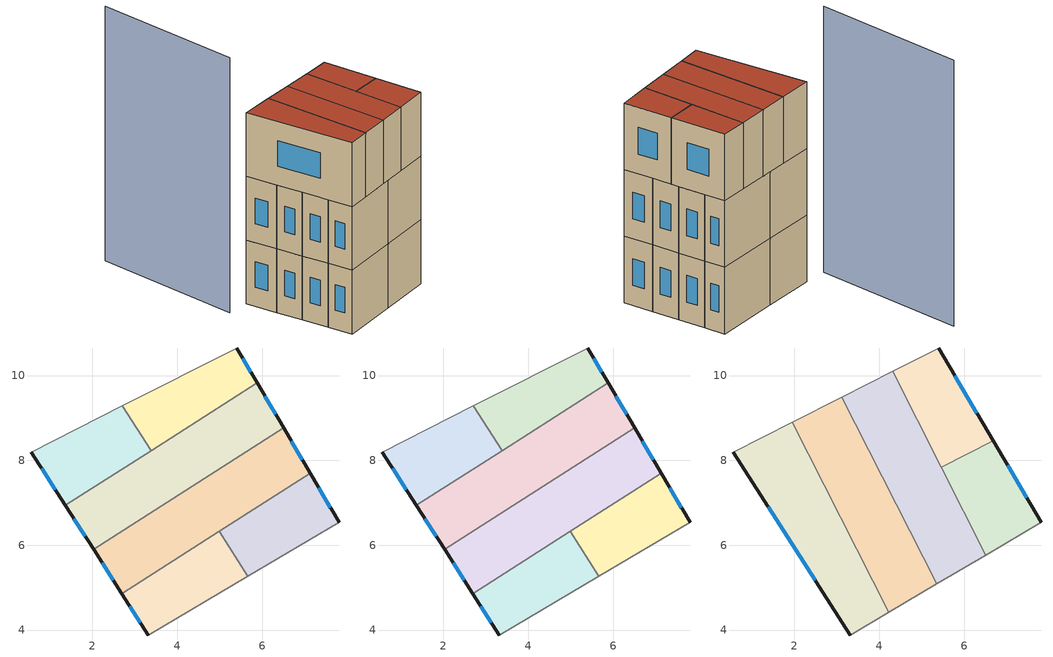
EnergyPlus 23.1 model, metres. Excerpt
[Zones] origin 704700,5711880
93ce6c580ca6ce58_F0_dwelling_0
 floor ground (EU_floor_Construction): 5.4,10.65 5.88,9.83 3.38,8.23 2.71,9.28 z0
 wall outside (EU_wall_Construction): 5.88,9.83 5.4,10.65 z0:3
 wall to 93ce6c580ca6ce58_F0_dwelling_1 (EU_wall_Construction): 2.71,9.28 3.38,8.23 z0:3
 wall adiabatic (EU_wall_Construction): 5.4,10.65 2.71,9.28 z0:3
 wall to 93ce6c580ca6ce58_F0_dwelling_2 (EU_wall_Construction): 3.38,8.23 5.88,9.83 z0:3
 window (EU_Window_Construction): 5.74,10.08 5.55,10.4 z0.9:2.1
93ce6c580ca6ce58_F0_dwelling_1
 floor ground (EU_floor_Construction): 2.71,9.28 3.38,8.23 1.36,6.94 0.56,8.19 z0
 wall outside (EU_wall_Construction): 0.56,8.19 1.36,6.94 z0:3
 wall adiabatic (EU_wall_Construction): 2.71,9.28 0.56,8.19 z0:3
 wall to 93ce6c580ca6ce58_F0_dwelling_2 (EU_wall_Construction): 1.36,6.94 3.38,8.23 z0:3
 window (EU_Window_Construction): 0.8,7.82 1.12,7.31 z0.9:2.1
93ce6c580ca6ce58_F0_dwelling_2
 floor ground (EU_floor_Construction): 5.88,9.83 6.51,8.77 2.03,5.9 1.36,6.94 z0
 wall outside (EU_wall_Construction): 1.36,6.94 2.03,5.9 / 6.51,8.77 5.88,9.83 z0:3
 wall to 93ce6c580ca6ce58_F0_dwelling_3 (EU_wall_Construction): 2.03,5.9 6.51,8.77 z0:3
 window (EU_Window_Construction): 1.56,6.63 1.83,6.21 / 6.32,9.09 6.07,9.51 z0.9:2.1
93ce6c580ca6ce58_F0_dwelling_3
 floor ground (EU_floor_Construction): 6.51,8.77 7.14,7.7 2.7,4.86 2.03,5.9 z0
 wall outside (EU_wall_Construction): 2.03,5.9 2.7,4.86 / 7.14,7.7 6.51,8.77 z0:3
 wall to 93ce6c580ca6ce58_F0_dwelling_5 (EU_wall_Construction): 2.7,4.86 4.99,6.33 z0:3
 wall to 93ce6c580ca6ce58_F0_dwelling_4 (EU_wall_Construction): 4.99,6.33 7.14,7.7 z0:3
 window (EU_Window_Construction): 2.23,5.59 2.5,5.17 / 6.95,8.02 6.7,8.45 z0.9:2.1
93ce6c580ca6ce58_F0_dwelling_4
 floor ground (EU_floor_Construction): 7.14,7.7 7.82,6.54 5.67,5.27 4.99,6.33 z0
 wall outside (EU_wall_Construction): 7.82,6.54 7.14,7.7 z0:3
 wall to 93ce6c580ca6ce58_F0_dwelling_5 (EU_wall_Construction): 4.99,6.33 5.67,5.27 z0:3
 wall adiabatic (EU_wall_Construction): 5.67,5.27 7.82,6.54 z0:3
 window (EU_Window_Construction): 7.61,6.89 7.34,7.35 z0.9:2.1
93ce6c580ca6ce58_F0_dwelling_5
 floor ground (EU_floor_Construction): 4.99,6.33 5.67,5.27 3.32,3.88 2.7,4.86 z0
 wall outside (EU_wall_Construction): 2.7,4.86 3.32,3.88 z0:3
 wall adiabatic (EU_wall_Construction): 3.32,3.88 5.67,5.27 z0:3
 window (EU_Window_Construction): 2.88,4.57 3.13,4.17 z0.9:2.1
93ce6c580ca6ce58_F1_dwelling_0
 floor to 93ce6c580ca6ce58_F0_dwelling_0 (EU_floor_Construction): 5.4,10.65 5.88,9.83 3.38,8.23 2.71,9.28 z3
 wall outside (EU_wall_Construction): 5.88,9.83 5.4,10.65 z3:6
 wall to 93ce6c580ca6ce58_F1_dwelling_1 (EU_wall_Construction): 2.71,9.28 3.38,8.23 z3:6
 wall adiabatic (EU_wall_Construction): 5.4,10.65 2.71,9.28 z3:6
 wall to 93ce6c580ca6ce58_F1_dwelling_2 (EU_wall_Construction): 3.38,8.23 5.88,9.83 z3:6
 window (EU_Window_Construction): 5.74,10.08 5.55,10.4 z3.9:5.1
93ce6c580ca6ce58_F1_dwelling_1
 floor to 93ce6c580ca6ce58_F0_dwelling_1 (EU_floor_Construction): 2.71,9.28 3.38,8.23 1.36,6.94 0.56,8.19 z3
 wall outside (EU_wall_Construction): 0.56,8.19 1.36,6.94 z3:6
 wall adiabatic (EU_wall_Construction): 2.71,9.28 0.56,8.19 z3:6
 wall to 93ce6c580ca6ce58_F1_dwelling_2 (EU_wall_Construction): 1.36,6.94 3.38,8.23 z3:6
 window (EU_Window_Construction): 0.8,7.82 1.12,7.31 z3.9:5.1
93ce6c580ca6ce58_F1_dwelling_2
 floor to 93ce6c580ca6ce58_F0_dwelling_2 (EU_floor_Construction): 5.88,9.83 6.51,8.77 2.03,5.9 1.36,6.94 z3
 wall outside (EU_wall_Construction): 1.36,6.94 2.03,5.9 / 6.51,8.77 5.88,9.83 z3:6
 wall to 93ce6c580ca6ce58_F1_dwelling_3 (EU_wall_Construction): 2.03,5.9 6.51,8.77 z3:6
 window (EU_Window_Construction): 1.56,6.63 1.83,6.21 / 6.32,9.09 6.07,9.51 z3.9:5.1
93ce6c580ca6ce58_F1_dwelling_3
 floor to 93ce6c580ca6ce58_F0_dwelling_3 (EU_floor_Construction): 6.51,8.77 7.14,7.7 2.7,4.86 2.03,5.9 z3
 wall outside (EU_wall_Construction): 2.03,5.9 2.7,4.86 / 7.14,7.7 6.51,8.77 z3:6
 wall to 93ce6c580ca6ce58_F1_dwelling_5 (EU_wall_Construction): 2.7,4.86 4.99,6.33 z3:6
 wall to 93ce6c580ca6ce58_F1_dwelling_4 (EU_wall_Construction): 4.99,6.33 7.14,7.7 z3:6
 window (EU_Window_Construction): 2.23,5.59 2.5,5.17 / 6.95,8.02 6.7,8.45 z3.9:5.1
 ceiling adiabatic (EU_roof_Construction): 3.68,5.48 3.11,6.6 2.03,5.9 2.7,4.86 z6; 5.93,6.93 5.36,8.04 6.51,8.77 3.74,7 4.23,7.31 4.79,6.2 z6
93ce6c580ca6ce58_F1_dwelling_4
 floor to 93ce6c580ca6ce58_F0_dwelling_4 (EU_floor_Construction): 7.14,7.7 7.82,6.54 5.67,5.27 4.99,6.33 z3
 wall outside (EU_wall_Construction): 7.82,6.54 7.14,7.7 z3:6
 wall to 93ce6c580ca6ce58_F1_dwelling_5 (EU_wall_Construction): 4.99,6.33 5.67,5.27 z3:6
 wall adiabatic (EU_wall_Construction): 5.67,5.27 7.82,6.54 z3:6
 window (EU_Window_Construction): 7.61,6.89 7.34,7.35 z3.9:5.1
93ce6c580ca6ce58_F1_dwelling_5
 floor to 93ce6c580ca6ce58_F0_dwelling_5 (EU_floor_Construction): 4.99,6.33 5.67,5.27 3.32,3.88 2.7,4.86 z3
 wall outside (EU_wall_Construction): 2.7,4.86 3.32,3.88 z3:6
 wall adiabatic (EU_wall_Construction): 3.32,3.88 5.67,5.27 z3:6
 window (EU_Window_Construction): 2.88,4.57 3.13,4.17 z3.9:5.1
 ceiling adiabatic (EU_roof_Construction): 4.22,4.41 3.68,5.48 2.7,4.86 3.32,3.88 z6
93ce6c580ca6ce58_F2_dwelling_0
 floor to 93ce6c580ca6ce58_F1_dwelling_1 (EU_floor_Construction): 1.94,8.89 2.55,7.7 1.37,6.94 0.56,8.19 z6
 floor to 93ce6c580ca6ce58_F1_dwelling_2 (EU_floor_Construction): 2.55,7.7 3.11,6.6 2.03,5.9 1.37,6.94 z6
 floor adiabatic (EU_floor_Construction): 3.11,6.6 4.22,4.41 3.32,3.88 1.78,6.29 2.03,5.9 z6
 wall outside (EU_wall_Construction): 0.56,8.19 3.32,3.88 z6:9
 wall adiabatic (EU_wall_Construction): 3.32,3.88 4.22,4.41 / 1.94,8.89 0.56,8.19 z6:9
 wall to 93ce6c580ca6ce58_F2_dwelling_1 (EU_wall_Construction): 4.22,4.41 1.94,8.89 z6:9
 window (EU_Window_Construction): 1.39,6.9 2.49,5.17 z6.9:8.1
 roof outside (EU_roof_Construction): 4.22,4.41 1.94,8.89 0.56,8.19 3.32,3.88 z9
93ce6c580ca6ce58_F2_dwelling_1
 floor to 93ce6c580ca6ce58_F1_dwelling_3 (EU_floor_Construction): 4.23,7.31 4.79,6.2 3.68,5.48 3.11,6.6 z6
 floor to 93ce6c580ca6ce58_F1_dwelling_5 (EU_floor_Construction): 4.79,6.2 5.36,5.09 4.22,4.41 3.68,5.48 z6
 floor to 93ce6c580ca6ce58_F1_dwelling_0 (EU_floor_Construction): 3.12,9.49 3.67,8.41 3.38,8.23 2.71,9.28 z6
 floor to 93ce6c580ca6ce58_F1_dwelling_1 (EU_floor_Construction): 2.71,9.28 3.38,8.23 2.55,7.7 1.94,8.89 z6
 floor to 93ce6c580ca6ce58_F1_dwelling_2 (EU_floor_Construction): 3.67,8.41 4.23,7.31 3.11,6.6 2.55,7.7 z6
 wall adiabatic (EU_wall_Construction): 4.22,4.41 5.36,5.09 / 3.12,9.49 1.94,8.89 z6:9
 wall to 93ce6c580ca6ce58_F2_dwelling_2 (EU_wall_Construction): 5.36,5.09 3.12,9.49 z6:9
 roof outside (EU_roof_Construction): 5.36,5.09 3.12,9.49 1.94,8.89 4.22,4.41 z9
93ce6c580ca6ce58_F2_dwelling_2
 floor to 93ce6c580ca6ce58_F1_dwelling_0 (EU_floor_Construction): 4.32,10.1 4.8,9.14 3.67,8.41 3.12,9.49 z6
 floor to 93ce6c580ca6ce58_F1_dwelling_4 (EU_floor_Construction): 5.93,6.93 6.52,5.77 5.67,5.27 4.99,6.33 z6
 floor to 93ce6c580ca6ce58_F1_dwelling_5 (EU_floor_Construction): 4.99,6.33 5.67,5.27 5.36,5.09 4.79,6.2 z6
 floor to 93ce6c580ca6ce58_F1_dwelling_2 (EU_floor_Construction): 4.8,9.14 5.36,8.04 4.23,7.31 3.67,8.41 z6
 floor adiabatic (EU_floor_Construction): 5.36,8.04 5.04,8.68 5.93,6.93 4.79,6.2 4.23,7.31 z6
 wall adiabatic (EU_wall_Construction): 5.36,5.09 6.52,5.77 / 4.32,10.1 3.12,9.49 z6:9
 wall to 93ce6c580ca6ce58_F2_dwelling_3 (EU_wall_Construction): 5.46,7.84 4.32,10.1 z6:9
 wall to 93ce6c580ca6ce58_F2_dwelling_4 (EU_wall_Construction): 6.52,5.77 5.46,7.84 z6:9
 roof outside (EU_roof_Construction): 6.52,5.77 4.32,10.1 3.12,9.49 5.36,5.09 z9
93ce6c580ca6ce58_F2_dwelling_3
 floor to 93ce6c580ca6ce58_F1_dwelling_2 (EU_floor_Construction): 5.88,9.83 6.51,8.77 5.36,8.04 4.8,9.14 z6
 floor to 93ce6c580ca6ce58_F1_dwelling_0 (EU_floor_Construction): 5.4,10.65 5.88,9.83 4.8,9.14 4.32,10.1 z6
 floor to 93ce6c580ca6ce58_F1_dwelling_3 (EU_floor_Construction): 6.51,8.77 6.69,8.46 5.46,7.84 5.36,8.04 z6
 wall outside (EU_wall_Construction): 6.69,8.46 5.4,10.65 z6:9
 wall to 93ce6c580ca6ce58_F2_dwelling_4 (EU_wall_Construction): 5.46,7.84 6.69,8.46 z6:9
 wall adiabatic (EU_wall_Construction): 5.4,10.65 4.32,10.1 z6:9
 window (EU_Window_Construction): 6.3,9.12 5.79,9.99 z6.9:8.1
 roof outside (EU_roof_Construction): 6.69,8.46 5.4,10.65 4.32,10.1 5.46,7.84 z9
93ce6c580ca6ce58_F2_dwelling_4
 floor to 93ce6c580ca6ce58_F1_dwelling_4 (EU_floor_Construction): 7.14,7.7 7.82,6.54 6.52,5.77 5.93,6.93 z6
 floor to 93ce6c580ca6ce58_F1_dwelling_3 (EU_floor_Construction): 6.69,8.46 7.14,7.7 5.93,6.93 5.46,7.84 z6
 wall outside (EU_wall_Construction): 7.82,6.54 6.69,8.46 z6:9
 wall adiabatic (EU_wall_Construction): 6.52,5.77 7.82,6.54 z6:9
 window (EU_Window_Construction): 7.48,7.11 7.03,7.89 z6.9:8.1
 roof outside (EU_roof_Construction): 7.82,6.54 6.69,8.46 5.46,7.84 6.52,5.77 z9
shading: -0.4,7.8 -3,14.13 z0:12
[Building]
EU S2 Campaign: North Axis=0; Terrain=City; Solar Distribution=FullExterior
[Site:Location]
London: Latitude=51.5; Longitude=-0.5; Time Zone=0; Elevation=25
[SizingPeriod:WeatherFileDays]
AnnualSizingPeriod: Begin Month=1; Begin Day of Month=1; End Month=12; End Day of Month=31; Day of Week for Start Day=Monday; Use Weather File Daylight Saving Period=No; Use Weather File Rain and Snow Indicators=No
[MATERIAL]
EU_InternalMass_Material: Roughness=MediumRough; Thickness=0.1; Conductivity=1; Density=1800; Specific Heat=900; Thermal Absorptance=0.9; Solar Absorptance=0.7; Visible Absorptance=0.7
[MATERIAL:NOMASS] Roughness=MediumRough; Thermal Absorptance=0.9; Solar Absorptance=0.7; Visible Absorptance=0.7
Name | Thermal Resistance
EU_wall_NoMass | 1.04674
EU_roof_NoMass | 4.32442
EU_floor_NoMass | 2.04616
[WINDOWMATERIAL:SIMPLEGLAZINGSYSTEM]
EU_Window_SimpleGlazing: UFactor=4.25843; Solar Heat Gain Coefficient=0.85; Visible Transmittance=0.85
[CONSTRUCTION]
EU_wall_Construction: EU_wall_NoMass
EU_roof_Construction: EU_roof_NoMass
EU_floor_Construction: EU_floor_NoMass
EU_InternalMass_Construction: EU_InternalMass_Material
EU_Window_Construction: EU_Window_SimpleGlazing
[ZONE] Type=1; Multiplier=1; Ceiling Height=autocalculate; Floor Area=autocalculate; Part of Total Floor Area=Yes
Name | Volume
93ce6c580ca6ce58_F0_dwelling_0; 93ce6c580ca6ce58_F1_dwelling_0 | 9.85767
93ce6c580ca6ce58_F2_dwelling_0 | 19.7087
93ce6c580ca6ce58_F0_dwelling_1; 93ce6c580ca6ce58_F1_dwelling_1 | 9.8562
93ce6c580ca6ce58_F2_dwelling_1; 93ce6c580ca6ce58_F0_dwelling_2; 93ce6c580ca6ce58_F1_dwelling_2 | 19.7109
93ce6c580ca6ce58_F2_dwelling_2 | 19.6941
93ce6c580ca6ce58_F0_dwelling_3; 93ce6c580ca6ce58_F1_dwelling_3 | 19.7
93ce6c580ca6ce58_F2_dwelling_3 | 9.84961
93ce6c580ca6ce58_F0_dwelling_4; 93ce6c580ca6ce58_F1_dwelling_4; 93ce6c580ca6ce58_F0_dwelling_5; 93ce6c580ca6ce58_F1_dwelling_5 | 9.85327
93ce6c580ca6ce58_F2_dwelling_4 | 9.85547
[INTERNALMASS] Construction=EU_InternalMass_Construction
Name | Zone or ZoneList | Surface Area
93ce6c580ca6ce58_F0_dwelling_0_EU_InternalMass | 93ce6c580ca6ce58_F0_dwelling_0 | 3.28575
93ce6c580ca6ce58_F0_dwelling_1_EU_InternalMass | 93ce6c580ca6ce58_F0_dwelling_1 | 3.28532
93ce6c580ca6ce58_F0_dwelling_2_EU_InternalMass | 93ce6c580ca6ce58_F0_dwelling_2 | 6.57001
93ce6c580ca6ce58_F0_dwelling_3_EU_InternalMass | 93ce6c580ca6ce58_F0_dwelling_3 | 6.56671
93ce6c580ca6ce58_F0_dwelling_4_EU_InternalMass | 93ce6c580ca6ce58_F0_dwelling_4 | 3.28446
93ce6c580ca6ce58_F0_dwelling_5_EU_InternalMass | 93ce6c580ca6ce58_F0_dwelling_5 | 3.28441
93ce6c580ca6ce58_F1_dwelling_0_EU_InternalMass | 93ce6c580ca6ce58_F1_dwelling_0 | 3.28575
93ce6c580ca6ce58_F1_dwelling_1_EU_InternalMass | 93ce6c580ca6ce58_F1_dwelling_1 | 3.28532
93ce6c580ca6ce58_F1_dwelling_2_EU_InternalMass | 93ce6c580ca6ce58_F1_dwelling_2 | 6.57001
93ce6c580ca6ce58_F1_dwelling_3_EU_InternalMass | 93ce6c580ca6ce58_F1_dwelling_3 | 6.56671
93ce6c580ca6ce58_F1_dwelling_4_EU_InternalMass | 93ce6c580ca6ce58_F1_dwelling_4 | 3.28446
93ce6c580ca6ce58_F1_dwelling_5_EU_InternalMass | 93ce6c580ca6ce58_F1_dwelling_5 | 3.28441
93ce6c580ca6ce58_F2_dwelling_0_EU_InternalMass | 93ce6c580ca6ce58_F2_dwelling_0 | 6.56956
93ce6c580ca6ce58_F2_dwelling_1_EU_InternalMass | 93ce6c580ca6ce58_F2_dwelling_1 | 6.57014
93ce6c580ca6ce58_F2_dwelling_2_EU_InternalMass | 93ce6c580ca6ce58_F2_dwelling_2 | 6.56463
93ce6c580ca6ce58_F2_dwelling_3_EU_InternalMass | 93ce6c580ca6ce58_F2_dwelling_3 | 3.28358
93ce6c580ca6ce58_F2_dwelling_4_EU_InternalMass | 93ce6c580ca6ce58_F2_dwelling_4 | 3.28498
[OTHEREQUIPMENT] Fuel Type=Electricity; Design Level Calculation Method=Watts/Area; Power per Zone Floor Area=1; Fraction Latent=0; Fraction Radiant=0; Fraction Lost=0; Carbon Dioxide Generation Rate=0; EndUse Subcategory=EU_Step8_InternalGains
Name | Zone or ZoneList or Space or SpaceList | Schedule
EU_Step8_InternalGain_93ce6c580ca6ce58_F0_dwelling_0_f000 | 93ce6c580ca6ce58_F0_dwelling_0 | EU_Step8_GainSchedule_93ce6c580ca6ce58_F0_dwelling_0_f000
EU_Step8_InternalGain_93ce6c580ca6ce58_F0_dwelling_1_f000 | 93ce6c580ca6ce58_F0_dwelling_1 | EU_Step8_GainSchedule_93ce6c580ca6ce58_F0_dwelling_1_f000
EU_Step8_InternalGain_93ce6c580ca6ce58_F0_dwelling_2_f000 | 93ce6c580ca6ce58_F0_dwelling_2 | EU_Step8_GainSchedule_93ce6c580ca6ce58_F0_dwelling_2_f000
EU_Step8_InternalGain_93ce6c580ca6ce58_F0_dwelling_3_f000 | 93ce6c580ca6ce58_F0_dwelling_3 | EU_Step8_GainSchedule_93ce6c580ca6ce58_F0_dwelling_3_f000
EU_Step8_InternalGain_93ce6c580ca6ce58_F0_dwelling_4_f000 | 93ce6c580ca6ce58_F0_dwelling_4 | EU_Step8_GainSchedule_93ce6c580ca6ce58_F0_dwelling_4_f000
EU_Step8_InternalGain_93ce6c580ca6ce58_F0_dwelling_5_f000 | 93ce6c580ca6ce58_F0_dwelling_5 | EU_Step8_GainSchedule_93ce6c580ca6ce58_F0_dwelling_5_f000
EU_Step8_InternalGain_93ce6c580ca6ce58_F1_dwelling_0_f000 | 93ce6c580ca6ce58_F1_dwelling_0 | EU_Step8_GainSchedule_93ce6c580ca6ce58_F1_dwelling_0_f000
EU_Step8_InternalGain_93ce6c580ca6ce58_F1_dwelling_1_f000 | 93ce6c580ca6ce58_F1_dwelling_1 | EU_Step8_GainSchedule_93ce6c580ca6ce58_F1_dwelling_1_f000
EU_Step8_InternalGain_93ce6c580ca6ce58_F1_dwelling_2_f000 | 93ce6c580ca6ce58_F1_dwelling_2 | EU_Step8_GainSchedule_93ce6c580ca6ce58_F1_dwelling_2_f000
EU_Step8_InternalGain_93ce6c580ca6ce58_F1_dwelling_3_f000 | 93ce6c580ca6ce58_F1_dwelling_3 | EU_Step8_GainSchedule_93ce6c580ca6ce58_F1_dwelling_3_f000
EU_Step8_InternalGain_93ce6c580ca6ce58_F1_dwelling_4_f000 | 93ce6c580ca6ce58_F1_dwelling_4 | EU_Step8_GainSchedule_93ce6c580ca6ce58_F1_dwelling_4_f000
EU_Step8_InternalGain_93ce6c580ca6ce58_F1_dwelling_5_f000 | 93ce6c580ca6ce58_F1_dwelling_5 | EU_Step8_GainSchedule_93ce6c580ca6ce58_F1_dwelling_5_f000
EU_Step8_InternalGain_93ce6c580ca6ce58_F2_dwelling_0_f000 | 93ce6c580ca6ce58_F2_dwelling_0 | EU_Step8_GainSchedule_93ce6c580ca6ce58_F2_dwelling_0_f000
EU_Step8_InternalGain_93ce6c580ca6ce58_F2_dwelling_1_f000 | 93ce6c580ca6ce58_F2_dwelling_1 | EU_Step8_GainSchedule_93ce6c580ca6ce58_F2_dwelling_1_f000
EU_Step8_InternalGain_93ce6c580ca6ce58_F2_dwelling_2_f000 | 93ce6c580ca6ce58_F2_dwelling_2 | EU_Step8_GainSchedule_93ce6c580ca6ce58_F2_dwelling_2_f000
EU_Step8_InternalGain_93ce6c580ca6ce58_F2_dwelling_3_f000 | 93ce6c580ca6ce58_F2_dwelling_3 | EU_Step8_GainSchedule_93ce6c580ca6ce58_F2_dwelling_3_f000
EU_Step8_InternalGain_93ce6c580ca6ce58_F2_dwelling_4_f000 | 93ce6c580ca6ce58_F2_dwelling_4 | EU_Step8_GainSchedule_93ce6c580ca6ce58_F2_dwelling_4_f000
[ZONEVENTILATION:DESIGNFLOWRATE] Schedule=EU_AlwaysOn; Design Flow Rate Calculation Method=AirChanges/Hour; Air Changes per Hour=0.488719; Ventilation Type=Natural; Fan Pressure Rise=0; Fan Total Efficiency=1; Constant Term Coefficient=1; Temperature Term Coefficient=0; Velocity Term Coefficient=0; Velocity Squared Term Coefficient=0; Minimum Indoor Temperature=-100; Maximum Indoor Temperature=100; Delta Temperature=-100; Minimum Outdoor Temperature=-100; Maximum Outdoor Temperature=100; Maximum Wind Speed=40
Name | Zone or ZoneList or Space or SpaceList
EU_ConstantAir_93ce6c580ca6ce58_F0_dwelling_0 | 93ce6c580ca6ce58_F0_dwelling_0
EU_ConstantAir_93ce6c580ca6ce58_F0_dwelling_1 | 93ce6c580ca6ce58_F0_dwelling_1
EU_ConstantAir_93ce6c580ca6ce58_F0_dwelling_2 | 93ce6c580ca6ce58_F0_dwelling_2
EU_ConstantAir_93ce6c580ca6ce58_F0_dwelling_3 | 93ce6c580ca6ce58_F0_dwelling_3
EU_ConstantAir_93ce6c580ca6ce58_F0_dwelling_4 | 93ce6c580ca6ce58_F0_dwelling_4
EU_ConstantAir_93ce6c580ca6ce58_F0_dwelling_5 | 93ce6c580ca6ce58_F0_dwelling_5
EU_ConstantAir_93ce6c580ca6ce58_F1_dwelling_0 | 93ce6c580ca6ce58_F1_dwelling_0
EU_ConstantAir_93ce6c580ca6ce58_F1_dwelling_1 | 93ce6c580ca6ce58_F1_dwelling_1
EU_ConstantAir_93ce6c580ca6ce58_F1_dwelling_2 | 93ce6c580ca6ce58_F1_dwelling_2
EU_ConstantAir_93ce6c580ca6ce58_F1_dwelling_3 | 93ce6c580ca6ce58_F1_dwelling_3
EU_ConstantAir_93ce6c580ca6ce58_F1_dwelling_4 | 93ce6c580ca6ce58_F1_dwelling_4
EU_ConstantAir_93ce6c580ca6ce58_F1_dwelling_5 | 93ce6c580ca6ce58_F1_dwelling_5
EU_ConstantAir_93ce6c580ca6ce58_F2_dwelling_0 | 93ce6c580ca6ce58_F2_dwelling_0
EU_ConstantAir_93ce6c580ca6ce58_F2_dwelling_1 | 93ce6c580ca6ce58_F2_dwelling_1
EU_ConstantAir_93ce6c580ca6ce58_F2_dwelling_2 | 93ce6c580ca6ce58_F2_dwelling_2
EU_ConstantAir_93ce6c580ca6ce58_F2_dwelling_3 | 93ce6c580ca6ce58_F2_dwelling_3
EU_ConstantAir_93ce6c580ca6ce58_F2_dwelling_4 | 93ce6c580ca6ce58_F2_dwelling_4
[HVACTEMPLATE:THERMOSTAT] Constant Heating Setpoint=20; Constant Cooling Setpoint=50
EU_HeatOnly_93ce6c580ca6ce58_F0_dwelling_0; EU_HeatOnly_93ce6c580ca6ce58_F0_dwelling_1; EU_HeatOnly_93ce6c580ca6ce58_F0_dwelling_2; EU_HeatOnly_93ce6c580ca6ce58_F0_dwelling_3; EU_HeatOnly_93ce6c580ca6ce58_F0_dwelling_4; EU_HeatOnly_93ce6c580ca6ce58_F0_dwelling_5; EU_HeatOnly_93ce6c580ca6ce58_F1_dwelling_0; EU_HeatOnly_93ce6c580ca6ce58_F1_dwelling_1; EU_HeatOnly_93ce6c580ca6ce58_F1_dwelling_2; EU_HeatOnly_93ce6c580ca6ce58_F1_dwelling_3; EU_HeatOnly_93ce6c580ca6ce58_F1_dwelling_4; EU_HeatOnly_93ce6c580ca6ce58_F1_dwelling_5; EU_HeatOnly_93ce6c580ca6ce58_F2_dwelling_0; EU_HeatOnly_93ce6c580ca6ce58_F2_dwelling_1; EU_HeatOnly_93ce6c580ca6ce58_F2_dwelling_2; EU_HeatOnly_93ce6c580ca6ce58_F2_dwelling_3; EU_HeatOnly_93ce6c580ca6ce58_F2_dwelling_4
[HVACTEMPLATE:ZONE:IDEALLOADSAIRSYSTEM] System Availability Schedule=EU_AlwaysOn; Maximum Heating Supply Air Temperature=50; Minimum Cooling Supply Air Temperature=13; Maximum Heating Supply Air Humidity Ratio=0.0156; Minimum Cooling Supply Air Humidity Ratio=0.0077; Heating Limit=NoLimit; Cooling Limit=NoLimit; Heating Availability Schedule=EU_AlwaysOn; Cooling Availability Schedule=EU_CoolingOff; Dehumidification Control Type=ConstantSensibleHeatRatio; Cooling Sensible Heat Ratio=0.7; Dehumidification Setpoint=60; Humidification Control Type=None; Humidification Setpoint=30; Outdoor Air Method=None; Outdoor Air Flow Rate per Person=0.00944; Outdoor Air Flow Rate per Zone Floor Area=0; Outdoor Air Flow Rate per Zone=0; Demand Controlled Ventilation Type=None; Outdoor Air Economizer Type=NoEconomizer; Heat Recovery Type=None; Sensible Heat Recovery Effectiveness=0.7; Latent Heat Recovery Effectiveness=0.65
Name | Template Thermostat
93ce6c580ca6ce58_F0_dwelling_0 | EU_HeatOnly_93ce6c580ca6ce58_F0_dwelling_0
93ce6c580ca6ce58_F0_dwelling_1 | EU_HeatOnly_93ce6c580ca6ce58_F0_dwelling_1
93ce6c580ca6ce58_F0_dwelling_2 | EU_HeatOnly_93ce6c580ca6ce58_F0_dwelling_2
93ce6c580ca6ce58_F0_dwelling_3 | EU_HeatOnly_93ce6c580ca6ce58_F0_dwelling_3
93ce6c580ca6ce58_F0_dwelling_4 | EU_HeatOnly_93ce6c580ca6ce58_F0_dwelling_4
93ce6c580ca6ce58_F0_dwelling_5 | EU_HeatOnly_93ce6c580ca6ce58_F0_dwelling_5
93ce6c580ca6ce58_F1_dwelling_0 | EU_HeatOnly_93ce6c580ca6ce58_F1_dwelling_0
93ce6c580ca6ce58_F1_dwelling_1 | EU_HeatOnly_93ce6c580ca6ce58_F1_dwelling_1
93ce6c580ca6ce58_F1_dwelling_2 | EU_HeatOnly_93ce6c580ca6ce58_F1_dwelling_2
93ce6c580ca6ce58_F1_dwelling_3 | EU_HeatOnly_93ce6c580ca6ce58_F1_dwelling_3
93ce6c580ca6ce58_F1_dwelling_4 | EU_HeatOnly_93ce6c580ca6ce58_F1_dwelling_4
93ce6c580ca6ce58_F1_dwelling_5 | EU_HeatOnly_93ce6c580ca6ce58_F1_dwelling_5
93ce6c580ca6ce58_F2_dwelling_0 | EU_HeatOnly_93ce6c580ca6ce58_F2_dwelling_0
93ce6c580ca6ce58_F2_dwelling_1 | EU_HeatOnly_93ce6c580ca6ce58_F2_dwelling_1
93ce6c580ca6ce58_F2_dwelling_2 | EU_HeatOnly_93ce6c580ca6ce58_F2_dwelling_2
93ce6c580ca6ce58_F2_dwelling_3 | EU_HeatOnly_93ce6c580ca6ce58_F2_dwelling_3
93ce6c580ca6ce58_F2_dwelling_4 | EU_HeatOnly_93ce6c580ca6ce58_F2_dwelling_4
[SIZING:ZONE] Zone Cooling Design Supply Air Temperature Input Method=SupplyAirTemperature; Zone Cooling Design Supply Air Temperature=13; Zone Heating Design Supply Air Temperature Input Method=SupplyAirTemperature; Zone Heating Design Supply Air Temperature=50; Zone Cooling Design Supply Air Humidity Ratio=0.008; Zone Heating Design Supply Air Humidity Ratio=0.008; Cooling Design Air Flow Method=DesignDay; Cooling Design Air Flow Rate=0; Cooling Minimum Air Flow per Zone Floor Area=0.000762; Cooling Minimum Air Flow=0; Cooling Minimum Air Flow Fraction=0.2; Heating Design Air Flow Method=DesignDay; Heating Design Air Flow Rate=0; Heating Maximum Air Flow per Zone Floor Area=0.002032; Heating Maximum Air Flow=0.141576; Heating Maximum Air Flow Fraction=0.3; Account for Dedicated Outdoor Air System=No; Dedicated Outdoor Air System Control Strategy=NeutralSupplyAir; Dedicated Outdoor Air Low Setpoint Temperature for Design=autosize; Dedicated Outdoor Air High Setpoint Temperature for Design=autosize; Zone Load Sizing Method=Sensible Load Only No Latent Load; Zone Latent Cooling Design Supply Air Humidity Ratio Input Method=HumidityRatioDifference; Zone Cooling Design Supply Air Humidity Ratio Difference=0.005; Zone Latent Heating Design Supply Air Humidity Ratio Input Method=HumidityRatioDifference; Zone Humidification Design Supply Air Humidity Ratio Difference=0.005
93ce6c580ca6ce58_F0_dwelling_0; 93ce6c580ca6ce58_F0_dwelling_1; 93ce6c580ca6ce58_F0_dwelling_2; 93ce6c580ca6ce58_F0_dwelling_3; 93ce6c580ca6ce58_F0_dwelling_4; 93ce6c580ca6ce58_F0_dwelling_5; 93ce6c580ca6ce58_F1_dwelling_0; 93ce6c580ca6ce58_F1_dwelling_1; 93ce6c580ca6ce58_F1_dwelling_2; 93ce6c580ca6ce58_F1_dwelling_3; 93ce6c580ca6ce58_F1_dwelling_4; 93ce6c580ca6ce58_F1_dwelling_5; 93ce6c580ca6ce58_F2_dwelling_0; 93ce6c580ca6ce58_F2_dwelling_1; 93ce6c580ca6ce58_F2_dwelling_2; 93ce6c580ca6ce58_F2_dwelling_3; 93ce6c580ca6ce58_F2_dwelling_4
[SCHEDULE:CONSTANT]
Name | Hourly Value
EU_AlwaysOn | 1
EU_CoolingOff | 0
[SCHEDULE:FILE] Column Number=1; Rows to Skip at Top=0; Number of Hours of Data=8760; Column Separator=Comma; Interpolate to Timestep=No; Minutes per Item=60; Adjust Schedule for Daylight Savings=Yes
Name | File
EU_Step8_GainSchedule_93ce6c580ca6ce58_F0_dwelling_0_f000 | ../../schedules/93ce6c580ca6ce58/93ce6c580ca6ce58_F0_dwelling_0_f000_gain.csv
EU_Step8_GainSchedule_93ce6c580ca6ce58_F0_dwelling_1_f000 | ../../schedules/93ce6c580ca6ce58/93ce6c580ca6ce58_F0_dwelling_1_f000_gain.csv
EU_Step8_GainSchedule_93ce6c580ca6ce58_F0_dwelling_2_f000 | ../../schedules/93ce6c580ca6ce58/93ce6c580ca6ce58_F0_dwelling_2_f000_gain.csv
EU_Step8_GainSchedule_93ce6c580ca6ce58_F0_dwelling_3_f000 | ../../schedules/93ce6c580ca6ce58/93ce6c580ca6ce58_F0_dwelling_3_f000_gain.csv
EU_Step8_GainSchedule_93ce6c580ca6ce58_F0_dwelling_4_f000 | ../../schedules/93ce6c580ca6ce58/93ce6c580ca6ce58_F0_dwelling_4_f000_gain.csv
EU_Step8_GainSchedule_93ce6c580ca6ce58_F0_dwelling_5_f000 | ../../schedules/93ce6c580ca6ce58/93ce6c580ca6ce58_F0_dwelling_5_f000_gain.csv
EU_Step8_GainSchedule_93ce6c580ca6ce58_F1_dwelling_0_f000 | ../../schedules/93ce6c580ca6ce58/93ce6c580ca6ce58_F1_dwelling_0_f000_gain.csv
EU_Step8_GainSchedule_93ce6c580ca6ce58_F1_dwelling_1_f000 | ../../schedules/93ce6c580ca6ce58/93ce6c580ca6ce58_F1_dwelling_1_f000_gain.csv
EU_Step8_GainSchedule_93ce6c580ca6ce58_F1_dwelling_2_f000 | ../../schedules/93ce6c580ca6ce58/93ce6c580ca6ce58_F1_dwelling_2_f000_gain.csv
EU_Step8_GainSchedule_93ce6c580ca6ce58_F1_dwelling_3_f000 | ../../schedules/93ce6c580ca6ce58/93ce6c580ca6ce58_F1_dwelling_3_f000_gain.csv
EU_Step8_GainSchedule_93ce6c580ca6ce58_F1_dwelling_4_f000 | ../../schedules/93ce6c580ca6ce58/93ce6c580ca6ce58_F1_dwelling_4_f000_gain.csv
EU_Step8_GainSchedule_93ce6c580ca6ce58_F1_dwelling_5_f000 | ../../schedules/93ce6c580ca6ce58/93ce6c580ca6ce58_F1_dwelling_5_f000_gain.csv
EU_Step8_GainSchedule_93ce6c580ca6ce58_F2_dwelling_0_f000 | ../../schedules/93ce6c580ca6ce58/93ce6c580ca6ce58_F2_dwelling_0_f000_gain.csv
EU_Step8_GainSchedule_93ce6c580ca6ce58_F2_dwelling_1_f000 | ../../schedules/93ce6c580ca6ce58/93ce6c580ca6ce58_F2_dwelling_1_f000_gain.csv
EU_Step8_GainSchedule_93ce6c580ca6ce58_F2_dwelling_2_f000 | ../../schedules/93ce6c580ca6ce58/93ce6c580ca6ce58_F2_dwelling_2_f000_gain.csv
EU_Step8_GainSchedule_93ce6c580ca6ce58_F2_dwelling_3_f000 | ../../schedules/93ce6c580ca6ce58/93ce6c580ca6ce58_F2_dwelling_3_f000_gain.csv
EU_Step8_GainSchedule_93ce6c580ca6ce58_F2_dwelling_4_f000 | ../../schedules/93ce6c580ca6ce58/93ce6c580ca6ce58_F2_dwelling_4_f000_gain.csv
